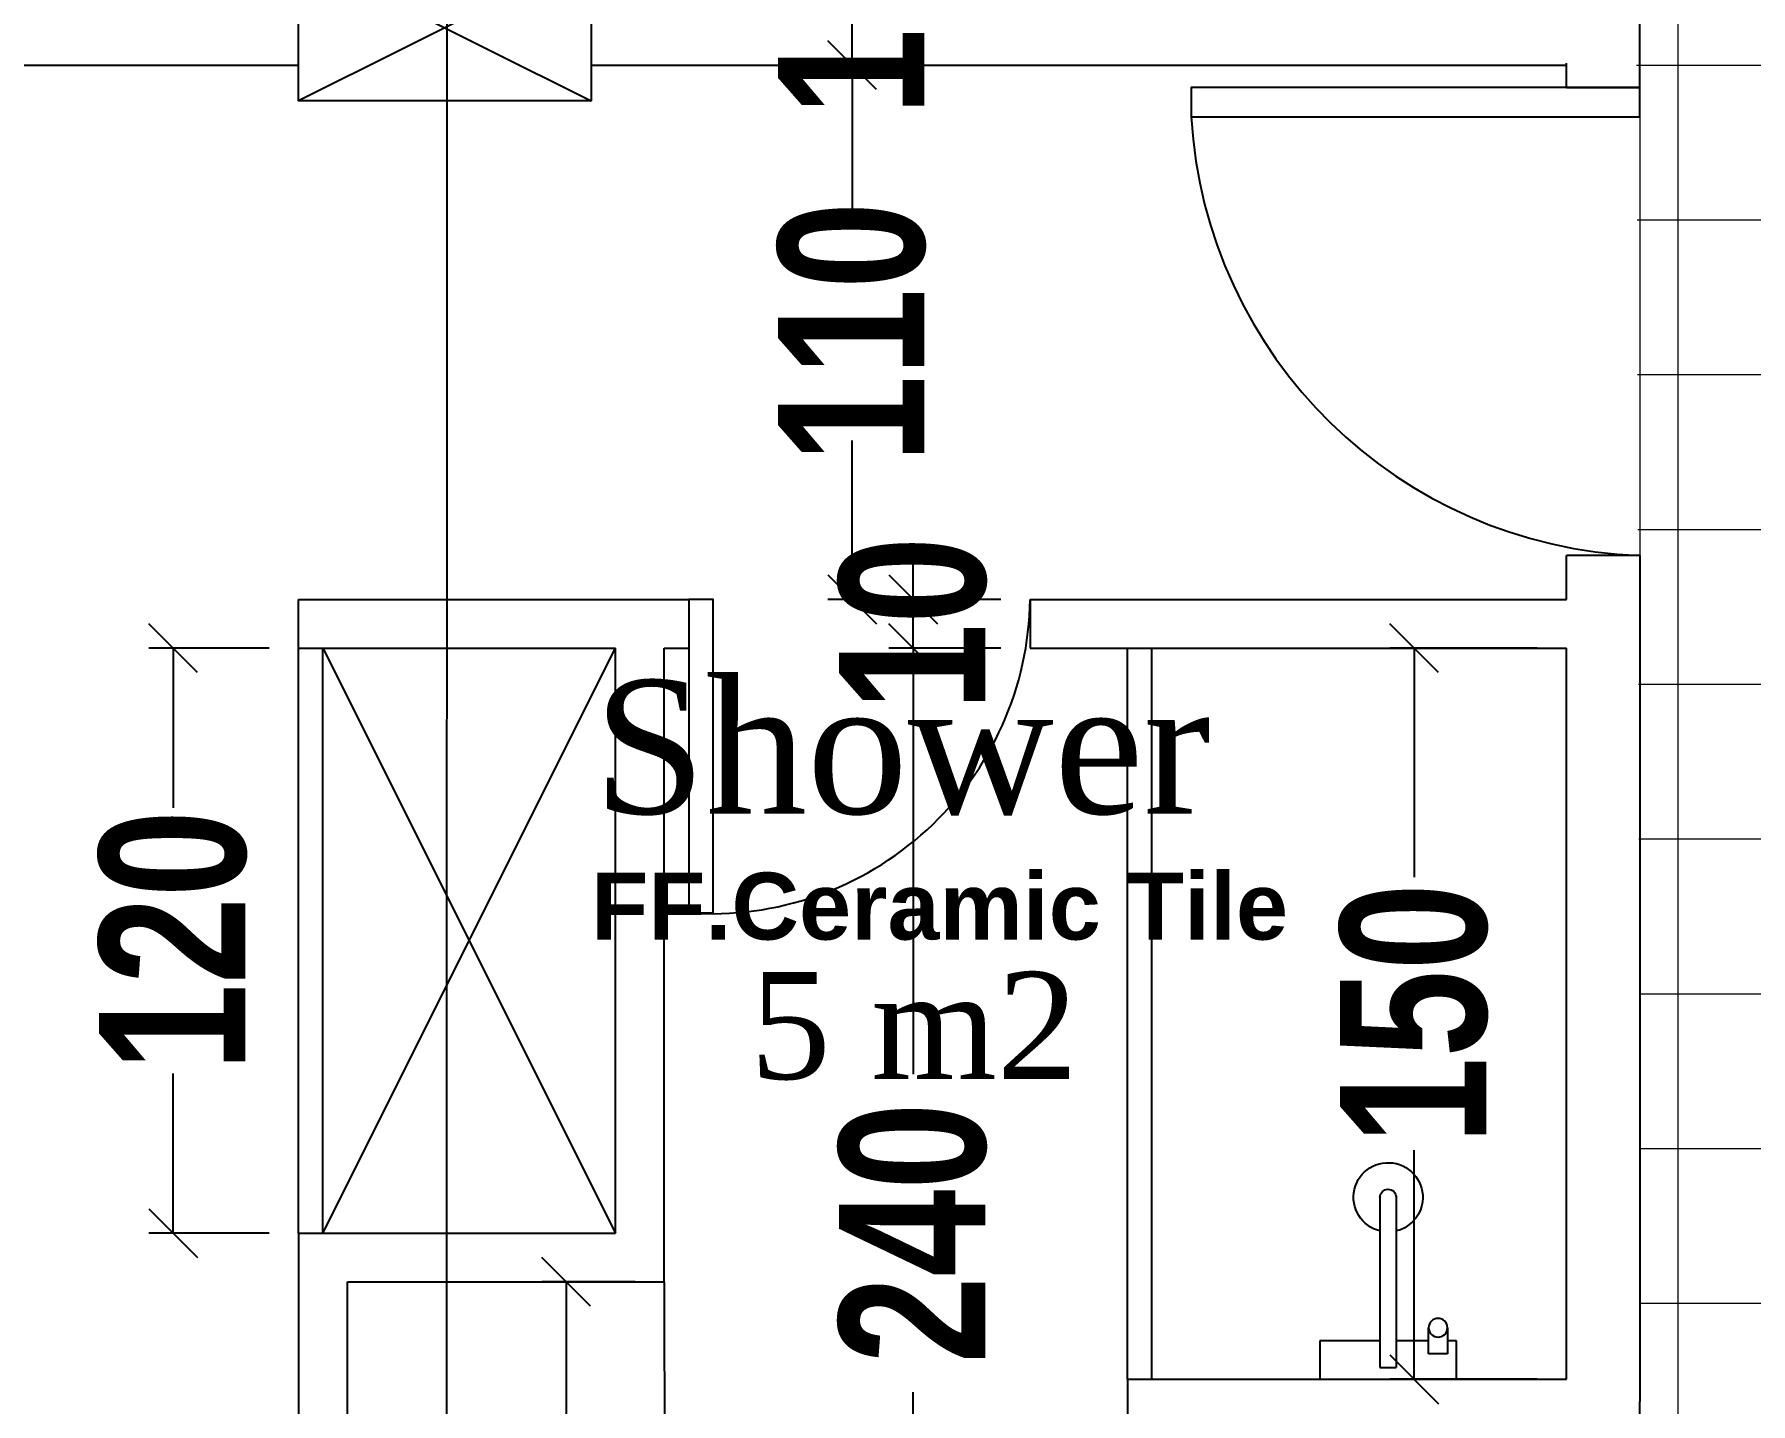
# Model space of a CAD drawing. Extents: x 285329 to 658348, y -83126 to -16980.
# Drawn here: x 359192.8 to 359544.7, y -40105.8 to -39824.9 of the extents above; entities that cross this region are included whole.
import ezdxf

# ---------------------------------------------------------------- set-up
doc = ezdxf.new("R2010")
doc.units = 0
doc.layers.get('0').update_dxf_attribs({"linetype": 'CONTINUOUS'})
doc.layers.get('DEFPOINTS').update_dxf_attribs({"color": 9, "linetype": 'CONTINUOUS'})
for name, color, linetype in [('AXIS', 1, 'CONTINUOUS'), ('COLUMN', 5, 'CONTINUOUS'), ('FURNITURE', 4, 'CONTINUOUS'), ('Layer3', 50, 'CONTINUOUS'), ('TEXT', 3, 'CONTINUOUS'), ('WALL', 7, 'CONTINUOUS')]:
    doc.layers.add(name, color=color, linetype=linetype)
doc.layers.add('FURN', color=126, linetype='CONTINUOUS', lineweight=9)
doc.layers.add('VIS', color=8, linetype='CONTINUOUS', lineweight=18)
doc.styles.add('CITYBLUEPRINT', font='cityb___.ttf', dxfattribs={"width": 0.8})
doc.styles.add('style2', font='romantic.ttf', dxfattribs={"height": 50})
doc.styles.add('STYLE4', font='arialbd.ttf', dxfattribs={"height": 0.2})
doc.dimstyles.new('50', dxfattribs={"dimtxt": 30, "dimasz": 10, "dimexe": 5, "dimexo": 6, "dimgap": 5, "dimtad": 0, "dimdec": 0, "dimdsep": 46, "dimtxsty": 'CITYBLUEPRINT', "dimblk1": 'OBLIQUE', "dimblk2": 'OBLIQUE', "dimsah": 1, "dimcen": 0.05, "dimdle": 0.03, "dimclre": 22, "dimclrt": 7, "dimadec": 0, "dimazin": 0, "dimtfac": 1, "dimtdec": 0, "dimtix": 1, "dimtmove": 0, "dimatfit": 3, "dimldrblk": 'OBLIQUE', "dimfxl": 1, "dimtolj": 1, "dimtzin": 0, "dimarcsym": 0})

# ---------------------------------------------------------------- blocks, each defined once
blk = doc.blocks.new('COLUMN')
at = {"layer": 'AXIS'}
for p, q in [((236924.7, -9644.26), (236984.7, -9674.26)), ((236984.7, -9644.26), (236924.7, -9674.26))]:
    blk.add_line(p, q, dxfattribs=at)
at = {"layer": 'COLUMN'}
blk.add_lwpolyline([(236924.7, -9644.26), (236984.7, -9644.26), (236984.7, -9674.26), (236924.7, -9674.26)], close=True, dxfattribs=at)
blk = doc.blocks.new('BED90')
at = {"color": 1}
for p, q in [((-76122.23, -175772.7), (-76122.23, -175760.9)), ((-76126, -175776.47), (-76137.8, -175776.47)), ((-76118.46, -175776.47), (-76106.66, -175776.47)), ((-76122.23, -175780.24), (-76122.23, -175792.04)), ((-76122.23, -175973.06), (-76122.23, -175961.26)), ((-76126, -175976.83), (-76137.8, -175976.83)), ((-76118.46, -175976.83), (-76106.66, -175976.83)), ((-76122.23, -175980.6), (-76122.23, -175992.4))]:
    blk.add_line(p, q, dxfattribs=at)
at = {"color": 1, "extrusion": (0, 0, -1)}
for centre in [(-76122.23, -175776.47), (-76122.23, -175976.83)]:
    blk.add_ellipse(centre, major_axis=(6.89, 6.89), ratio=1, start_param=3.141593, end_param=9.424778, dxfattribs=at)
at = {"layer": 'FURN'}
for p, q in [((-76144.65, -175750.54), (-76099.65, -175750.54)), ((-76144.65, -175800.54), (-76144.65, -175750.54)), ((-76099.65, -175750.54), (-76099.65, -175800.54)), ((-76299.65, -175800.54), (-76099.65, -175800.54)), ((-76299.65, -175950.54), (-76299.65, -175800.54)), ((-76293.71, -175947.82), (-76293.71, -175803.68)), ((-76289.71, -175947.82), (-76289.71, -175803.68)), ((-76285.71, -175947.82), (-76285.71, -175803.68)), ((-76099.65, -175800.54), (-76144.65, -175800.54)), ((-76099.65, -175800.54), (-76099.65, -175950.54)), ((-76173.81, -175809.03), (-76296.74, -175809.03)), ((-76136.43, -175809.84), (-76105.32, -175809.84)), ((-76136.43, -175890.57), (-76136.43, -175809.84)), ((-76105.32, -175809.84), (-76105.32, -175890.57)), ((-76173.81, -175813.03), (-76296.74, -175813.03)), ((-76173.81, -175817.03), (-76296.74, -175817.03)), ((-76136.43, -175890.17), (-76105.32, -175890.17)), ((-76136.43, -175940.9), (-76136.43, -175890.17)), ((-76105.32, -175890.57), (-76136.43, -175890.57)), ((-76105.32, -175890.17), (-76105.32, -175940.9)), ((-76173.81, -175934.05), (-76296.74, -175934.05)), ((-76173.81, -175938.05), (-76296.74, -175938.05)), ((-76105.32, -175940.9), (-76136.43, -175940.9)), ((-76173.81, -175942.05), (-76296.74, -175942.05)), ((-76099.65, -175950.54), (-76299.65, -175950.54)), ((-76144.65, -175950.56), (-76144.65, -176000.56)), ((-76099.65, -175950.56), (-76144.65, -175950.56)), ((-76099.65, -176000.56), (-76099.65, -175950.56)), ((-76144.65, -176000.56), (-76099.65, -176000.56))]:
    blk.add_line(p, q, dxfattribs=at)
at = {"layer": 'Layer3', "color": 1, "linetype": 'Continuous', "extrusion": (0, 0, -1)}
for centre, major_axis, ratio, start_param, end_param in [((-76202.86, -175770.59), (40.87, 40.87), 1, 1.329085, 1.807955), ((-76648.69, -175909.31), (-358.58, 358.58), 1, 2.139925, 2.31453), ((-76498.83, -176007.66), (-266.06, 266.06), 1, 1.833807, 2.033087), ((-76449.38, -175677.69), (-293.45, 235.51), 0.655482, 3.041952, 3.241233), ((-76643.35, -175824.04), (-497.53, 98.07), 0.665001, 3.05429, 3.228895), ((-76202.86, -175980.48), (-40.87, 40.87), 1, 1.333638, 1.812508)]:
    blk.add_ellipse(centre, major_axis=major_axis, ratio=ratio, start_param=start_param, end_param=end_param, dxfattribs=at)
blk = doc.blocks.new('_Oblique')
at = {"color": 0, "lineweight": -2}
blk.add_line((-0.5, -0.5), (0.5, 0.5), dxfattribs=at)
blk = doc.blocks.new('*D2645')
at = {"layer": 'DEFPOINTS', "color": 0, "linetype": 'Continuous', "lineweight": 5, "transparency": 16777216}
for p in [(359372.98, -39950.79), (359396.96, -39950.79), (359371.37, -40190.79)]:
    blk.add_point(p, dxfattribs=at)
at = {"layer": 'VIS', "color": 22, "linetype": 'Continuous', "lineweight": -2, "transparency": 16777216}
for p, q in [((359390.96, -39950.79), (359367.98, -39950.79)), ((359377.37, -40190.79), (359377.98, -40190.79))]:
    blk.add_line(p, q, dxfattribs=at)
at = {"layer": 'VIS', "color": 0, "linetype": 'Continuous', "lineweight": -2, "transparency": 16777216}
for p, q in [((359372.98, -39950.76), (359372.98, -40038.16)), ((359372.98, -40190.82), (359372.98, -40103.42))]:
    blk.add_line(p, q, dxfattribs=at)
at = {"layer": 'VIS', "color": 0, "linetype": 'Continuous', "lineweight": -2, "transparency": 16777216, "xscale": 10, "yscale": 10, "zscale": 10}
for p, rotation in [((359372.98, -39950.79), 90), ((359372.98, -40190.79), 270)]:
    blk.add_blockref('_Oblique', p, dxfattribs=dict(at, rotation=rotation))
at = {"layer": 'VIS', "color": 7, "linetype": 'Continuous', "lineweight": 5, "transparency": 16777216, "insert": (359372.98, -40070.79), "char_height": 30, "attachment_point": 5, "rotation": 90, "style": 'CITYBLUEPRINT'}
blk.add_mtext('\\A1;240', dxfattribs=at)
blk = doc.blocks.new('*D2646')
at = {"layer": 'DEFPOINTS', "color": 0, "linetype": 'Continuous', "lineweight": 5, "transparency": 16777216}
for p in [(359372.98, -39940.79), (359396.96, -39940.79), (359396.96, -39950.79)]:
    blk.add_point(p, dxfattribs=at)
at = {"layer": 'VIS', "color": 0, "linetype": 'Continuous', "lineweight": -2, "transparency": 16777216}
for p, q in [((359372.98, -39940.79), (359372.98, -39930.79)), ((359372.98, -39950.79), (359372.98, -39940.79)), ((359372.98, -39950.79), (359372.98, -39960.79))]:
    blk.add_line(p, q, dxfattribs=at)
at = {"layer": 'VIS', "color": 22, "linetype": 'Continuous', "lineweight": -2, "transparency": 16777216}
for p, q in [((359390.96, -39940.79), (359367.98, -39940.79)), ((359390.96, -39950.79), (359367.98, -39950.79))]:
    blk.add_line(p, q, dxfattribs=at)
at = {"layer": 'VIS', "color": 0, "linetype": 'Continuous', "lineweight": -2, "transparency": 16777216, "xscale": 10, "yscale": 10, "zscale": 10}
for p, rotation in [((359372.98, -39940.79), 270), ((359372.98, -39950.79), 90)]:
    blk.add_blockref('_Oblique', p, dxfattribs=dict(at, rotation=rotation))
at = {"layer": 'VIS', "color": 7, "linetype": 'Continuous', "lineweight": 5, "transparency": 16777216, "insert": (359372.98, -39945.79), "char_height": 30, "attachment_point": 5, "rotation": 90, "style": 'CITYBLUEPRINT'}
blk.add_mtext('\\A1;10', dxfattribs=at)
blk = doc.blocks.new('*D2647')
at = {"layer": 'DEFPOINTS', "color": 0, "linetype": 'Continuous', "lineweight": 5, "transparency": 16777216}
for p in [(359359.85, -39831.21), (359360.48, -39831.21), (359384.46, -39940.79)]:
    blk.add_point(p, dxfattribs=at)
at = {"layer": 'VIS', "color": 0, "linetype": 'Continuous', "lineweight": -2, "transparency": 16777216}
for p, q in [((359360.48, -39831.18), (359360.48, -39863.83)), ((359360.48, -39940.82), (359360.48, -39908.17))]:
    blk.add_line(p, q, dxfattribs=at)
at = {"layer": 'VIS', "color": 22, "linetype": 'Continuous', "lineweight": -2, "transparency": 16777216}
for p, q in [((359365.85, -39831.21), (359365.48, -39831.21)), ((359378.46, -39940.79), (359355.48, -39940.79))]:
    blk.add_line(p, q, dxfattribs=at)
at = {"layer": 'VIS', "color": 0, "linetype": 'Continuous', "lineweight": -2, "transparency": 16777216, "xscale": 10, "yscale": 10, "zscale": 10}
for p, rotation in [((359360.48, -39831.21), 90), ((359360.48, -39940.79), 270)]:
    blk.add_blockref('_Oblique', p, dxfattribs=dict(at, rotation=rotation))
at = {"layer": 'VIS', "color": 7, "linetype": 'Continuous', "lineweight": 5, "transparency": 16777216, "insert": (359360.48, -39886), "char_height": 30, "attachment_point": 5, "rotation": 90, "style": 'CITYBLUEPRINT'}
blk.add_mtext('\\A1;110', dxfattribs=at)
blk = doc.blocks.new('*D2648')
at = {"layer": 'DEFPOINTS', "color": 0, "linetype": 'Continuous', "lineweight": 5, "transparency": 16777216}
for p in [(359359.85, -39816.21), (359360.48, -39816.21), (359359.85, -39831.21)]:
    blk.add_point(p, dxfattribs=at)
at = {"layer": 'VIS', "color": 0, "linetype": 'Continuous', "lineweight": -2, "transparency": 16777216}
for p, q in [((359360.48, -39816.21), (359360.48, -39806.21)), ((359360.48, -39831.21), (359360.48, -39816.21)), ((359360.48, -39831.21), (359360.48, -39841.21))]:
    blk.add_line(p, q, dxfattribs=at)
at = {"layer": 'VIS', "color": 22, "linetype": 'Continuous', "lineweight": -2, "transparency": 16777216}
for p, q in [((359365.85, -39816.21), (359365.48, -39816.21)), ((359365.85, -39831.21), (359365.48, -39831.21))]:
    blk.add_line(p, q, dxfattribs=at)
at = {"layer": 'VIS', "color": 0, "linetype": 'Continuous', "lineweight": -2, "transparency": 16777216, "xscale": 10, "yscale": 10, "zscale": 10}
for p, rotation in [((359360.48, -39816.21), 270), ((359360.48, -39831.21), 90)]:
    blk.add_blockref('_Oblique', p, dxfattribs=dict(at, rotation=rotation))
at = {"layer": 'VIS', "color": 7, "linetype": 'Continuous', "lineweight": 5, "transparency": 16777216, "insert": (359360.48, -39823.71), "char_height": 30, "attachment_point": 5, "rotation": 90, "style": 'CITYBLUEPRINT'}
blk.add_mtext('\\A1;15', dxfattribs=at)
blk = doc.blocks.new('*D2758')
at = {"layer": 'DEFPOINTS', "color": 0, "linetype": 'Continuous', "lineweight": 5, "transparency": 16777216}
for p in [(359321.96, -40080.79), (359301.83, -40190.79), (359322.13, -40190.79)]:
    blk.add_point(p, dxfattribs=at)
at = {"layer": 'VIS', "color": 22, "linetype": 'Continuous', "lineweight": -2, "transparency": 16777216}
for p, q in [((359315.96, -40080.79), (359296.83, -40080.79)), ((359316.13, -40190.79), (359296.83, -40190.79))]:
    blk.add_line(p, q, dxfattribs=at)
at = {"layer": 'VIS', "color": 0, "linetype": 'Continuous', "lineweight": -2, "transparency": 16777216}
for p, q in [((359301.83, -40080.76), (359301.83, -40113.62)), ((359301.83, -40190.82), (359301.83, -40157.96))]:
    blk.add_line(p, q, dxfattribs=at)
at = {"layer": 'VIS', "color": 0, "linetype": 'Continuous', "lineweight": -2, "transparency": 16777216, "xscale": 10, "yscale": 10, "zscale": 10}
for p, rotation in [((359301.83, -40080.79), 90), ((359301.83, -40190.79), 270)]:
    blk.add_blockref('_Oblique', p, dxfattribs=dict(at, rotation=rotation))
at = {"layer": 'VIS', "color": 7, "linetype": 'Continuous', "lineweight": 5, "transparency": 16777216, "insert": (359301.83, -40135.79), "char_height": 30, "attachment_point": 5, "rotation": 90, "style": 'CITYBLUEPRINT'}
blk.add_mtext('\\A1;110', dxfattribs=at)
blk = doc.blocks.new('*D2759')
at = {"layer": 'DEFPOINTS', "color": 0, "linetype": 'Continuous', "lineweight": 5, "transparency": 16777216}
for p in [(359246.96, -39950.79), (359221.26, -40070.79), (359246.96, -40070.79)]:
    blk.add_point(p, dxfattribs=at)
at = {"layer": 'VIS', "color": 22, "linetype": 'Continuous', "lineweight": -2, "transparency": 16777216}
for p, q in [((359240.96, -39950.79), (359216.26, -39950.79)), ((359240.96, -40070.79), (359216.26, -40070.79))]:
    blk.add_line(p, q, dxfattribs=at)
at = {"layer": 'VIS', "color": 0, "linetype": 'Continuous', "lineweight": -2, "transparency": 16777216}
for p, q in [((359221.26, -39950.76), (359221.26, -39983.56)), ((359221.26, -40070.82), (359221.26, -40038.03))]:
    blk.add_line(p, q, dxfattribs=at)
at = {"layer": 'VIS', "color": 0, "linetype": 'Continuous', "lineweight": -2, "transparency": 16777216, "xscale": 10, "yscale": 10, "zscale": 10}
for p, rotation in [((359221.26, -39950.79), 90), ((359221.26, -40070.79), 270)]:
    blk.add_blockref('_Oblique', p, dxfattribs=dict(at, rotation=rotation))
at = {"layer": 'VIS', "color": 7, "linetype": 'Continuous', "lineweight": 5, "transparency": 16777216, "insert": (359221.26, -40010.79), "char_height": 30, "attachment_point": 5, "rotation": 90, "style": 'CITYBLUEPRINT'}
blk.add_mtext('\\A1;120', dxfattribs=at)
blk = doc.blocks.new('*D2763')
at = {"layer": 'DEFPOINTS', "color": 0, "linetype": 'Continuous', "lineweight": 5, "transparency": 16777216}
for p in [(359475.73, -39950.79), (359506.96, -39950.79), (359506.96, -40100.79)]:
    blk.add_point(p, dxfattribs=at)
at = {"layer": 'VIS', "color": 22, "linetype": 'Continuous', "lineweight": -2, "transparency": 16777216}
for p, q in [((359500.96, -39950.79), (359470.73, -39950.79)), ((359500.96, -40100.79), (359470.73, -40100.79))]:
    blk.add_line(p, q, dxfattribs=at)
at = {"layer": 'VIS', "color": 0, "linetype": 'Continuous', "lineweight": -2, "transparency": 16777216}
for p, q in [((359475.73, -39950.76), (359475.73, -39997.81)), ((359475.73, -40100.82), (359475.73, -40053.78))]:
    blk.add_line(p, q, dxfattribs=at)
at = {"layer": 'VIS', "color": 0, "linetype": 'Continuous', "lineweight": -2, "transparency": 16777216, "xscale": 10, "yscale": 10, "zscale": 10}
for p, rotation in [((359475.73, -39950.79), 90), ((359475.73, -40100.79), 270)]:
    blk.add_blockref('_Oblique', p, dxfattribs=dict(at, rotation=rotation))
at = {"layer": 'VIS', "color": 7, "linetype": 'Continuous', "lineweight": 5, "transparency": 16777216, "insert": (359475.73, -40025.79), "char_height": 30, "attachment_point": 5, "rotation": 90, "style": 'CITYBLUEPRINT'}
blk.add_mtext('\\A1;150', dxfattribs=at)
blk = doc.blocks.new('y7y8uyg')
at = {"layer": 'FURNITURE', "color": 1, "lineweight": 25}
for p, q in [((358503.97, -40160.65), (358503.97, -40195.86)), ((358507.27, -40160.65), (358507.27, -40195.86)), ((358513.95, -40193.05), (358513.95, -40187.72)), ((358517.81, -40187.72), (358517.81, -40193.05)), ((358491.62, -40190.4), (358491.62, -40198.29)), ((358503.97, -40190.4), (358491.62, -40190.4)), ((358513.95, -40190.4), (358507.27, -40190.4)), ((358519.69, -40190.4), (358517.81, -40190.4)), ((358519.69, -40198.29), (358519.69, -40190.4)), ((358517.81, -40193.05), (358513.95, -40193.05)), ((358503.97, -40195.86), (358507.27, -40195.86))]:
    blk.add_line(p, q, dxfattribs=at)
for points, knots in [([(358503.97, -40167.86), (358500.23, -40166.95), (358497.86, -40163.15), (358498.73, -40159.31), (358499.6, -40155.51), (358503.47, -40153.14), (358507.27, -40154.04), (358511.08, -40154.95), (358513.45, -40158.75), (358512.57, -40162.59), (358512.08, -40165.05), (358509.71, -40167.39), (358507.27, -40167.86)], [0, 0, 0, 0, 1, 1, 1, 2, 2, 2, 3, 3, 3, 4, 4, 4, 4]), ([(358503.97, -40160.96), (358503.97, -40160.06), (358504.72, -40159.31), (358505.59, -40159.31), (358506.53, -40159.31), (358507.27, -40160.03), (358507.27, -40160.96), (358507.27, -40160.96), (358507.27, -40160.96), (358507.27, -40160.96)], [0, 0, 0, 0, 1, 1, 1, 2, 2, 2, 3, 3, 3, 3]), ([(358515.88, -40185.79), (358516.94, -40185.79), (358517.81, -40186.66), (358517.81, -40187.72), (358517.81, -40188.78), (358516.94, -40189.65), (358515.88, -40189.65), (358514.82, -40189.65), (358513.95, -40188.78), (358513.95, -40187.72), (358513.95, -40186.66), (358514.82, -40185.79), (358515.88, -40185.79), (358515.88, -40185.79), (358515.88, -40185.79), (358515.88, -40185.79), (358515.88, -40185.79), (358515.88, -40185.79), (358515.88, -40185.79)], [0, 0, 0, 0, 1, 1, 1, 2, 2, 2, 3, 3, 3, 4, 4, 4, 5, 5, 5, 6, 6, 6, 6])]:
    blk.add_open_spline(points, degree=3, knots=knots, dxfattribs=at)

msp = doc.modelspace()

# ---------------------------------------------------------------- hatches: boundary and pattern name
at = {"layer": 'VIS', "linetype": 'Continuous', "lineweight": 5}
h = msp.add_hatch(dxfattribs=at)
h.set_pattern_fill('ANSI37', color=256, scale=10, angle=45)
h.set_pattern_definition([(90, (45554.062, -10494.21), (-31.75, 5e-15), []), (180, (45554.062, -10494.21), (-5e-15, -31.75), [])])
edge = h.paths.add_edge_path()
edge.add_line((359291.94, -39546.08), (359495.56, -39544.78))
edge.add_line((359495.56, -39544.78), (359495.56, -39560.51))
edge.add_line((359495.56, -39560.51), (359912.58, -39560.78))
edge.add_line((359912.58, -39560.78), (359912.58, -39680.81))
edge.add_line((359912.58, -39680.81), (359672.23, -39680.81))
edge.add_line((359672.23, -39680.81), (359672.23, -42439.64))
edge.add_line((359672.23, -42439.64), (359521.96, -42438.42))
edge.add_line((359521.96, -42438.42), (359521.96, -40969.99))
edge.add_line((359521.96, -40969.99), (358854.38, -40971.21))
edge.add_line((358854.38, -40971.21), (358851.46, -40793.13))
edge.add_line((358851.46, -40793.13), (359524.09, -40793.13))
edge.add_line((359524.09, -40793.13), (359520.89, -39680.81))
edge.add_line((359520.89, -39680.81), (359293, -39680.81))
edge.add_line((359293, -39680.81), (359291.22, -39546.09))

# ---------------------------------------------------------------- linework, layer by layer
at = {"layer": 'AXIS'}
for p, q in [((359277.46, -39110.73), (359276.94, -42695.1)), ((359246.96, -40070.79), (359246.96, -39950.79)), ((359251.96, -40070.79), (359251.96, -39950.79)), ((359251.96, -39950.79), (359311.96, -40070.79)), ((359251.96, -40070.79), (359311.96, -39950.79)), ((359416.96, -40100.79), (359416.96, -39950.79)), ((359421.96, -40100.79), (359421.96, -39950.79))]:
    msp.add_line(p, q, dxfattribs=at)
at = {"layer": 'FURNITURE'}
msp.add_line((359521.96, -39931.79), (359506.96, -39931.79), dxfattribs=at)
msp.add_line((359521.96, -39931.79), (359506.96, -39931.79), dxfattribs=at)
msp.add_line((359521.96, -39931.79), (359506.96, -39931.79), dxfattribs=at)
msp.add_line((359521.96, -39931.79), (359506.96, -39931.79), dxfattribs=at)
at = {"layer": 'FURNITURE', "flags": 128}
msp.add_lwpolyline([(359521.96, -39835.79), (359429.99, -39835.79), (359429.99, -39841.79), (359521.96, -39841.79), (359521.96, -39835.79)], dxfattribs=at)
at = {"layer": 'FURNITURE', "linetype": 'Continuous', "flags": 128}
msp.add_lwpolyline([(359326.96, -39940.79), (359326.96, -40005.1), (359331.96, -40005.1), (359331.96, -39940.79), (359326.96, -39940.79)], dxfattribs=at)
at = {"layer": 'FURNITURE', "linetype": 'Continuous'}
msp.add_lwpolyline([(359256.96, -40080.79), (359321.96, -40080.79), (359322.13, -40190.79), (359257.13, -40190.79)], close=True, dxfattribs=at)
at = {"layer": 'FURNITURE'}
msp.add_arc((359525.44, -39836.25), 95.6, 183.3229, 267.9135, dxfattribs=at)
at = {"layer": 'FURNITURE', "linetype": 'Continuous'}
msp.add_arc((359331.63, -39939.93), 65.34, 265.9024, 359.2417, dxfattribs=at)
at = {"layer": 'VIS', "linetype": 'Continuous', "lineweight": 5}
msp.add_line((359521.96, -39835.79), (359521.96, -39931.79), dxfattribs=at)
at = {"layer": 'WALL', "ltscale": 3}
for p, q in [((359521.96, -39835.79), (359521.96, -39816.21)), ((358866.46, -39831.21), (359246.94, -39831.21)), ((359306.94, -39831.21), (359506.96, -39831.21)), ((359506.96, -39835.79), (359506.96, -39830.79)), ((359506.96, -39835.79), (359506.96, -39831.21)), ((359506.96, -39835.79), (359521.96, -39835.79)), ((359506.96, -39940.79), (359506.96, -39931.79)), ((359506.96, -39940.79), (359506.96, -39931.79)), ((359506.96, -39940.79), (359506.96, -39931.79)), ((359506.96, -39940.79), (359506.96, -39931.79)), ((359521.96, -39931.79), (359521.96, -40105.34)), ((359521.96, -39931.79), (359521.96, -40105.34)), ((359521.96, -39931.79), (359521.96, -39956.83)), ((359521.96, -39931.79), (359521.96, -40105.34)), ((359246.96, -39940.79), (359326.96, -39940.79)), ((359246.96, -39950.79), (359246.96, -39940.79)), ((359326.96, -39940.79), (359326.96, -39950.79)), ((359396.96, -39940.79), (359506.96, -39940.79)), ((359246.96, -39950.79), (359311.96, -39950.79)), ((359311.96, -40070.79), (359311.96, -39950.79)), ((359321.96, -39950.79), (359326.96, -39950.79)), ((359321.96, -40080.79), (359321.96, -39950.79)), ((359396.96, -39950.79), (359506.96, -39950.79)), ((359506.96, -40054.07), (359506.96, -39950.79)), ((359506.96, -40100.79), (359506.96, -39950.79)), ((359506.96, -40041), (359506.96, -39950.79)), ((359506.96, -40031), (359506.96, -39950.79)), ((359246.96, -40070.79), (359311.96, -40070.79)), ((359246.96, -40070.79), (359246.96, -40190.79)), ((359256.96, -40080.79), (359321.96, -40080.79)), ((359256.96, -40190.79), (359256.96, -40080.79)), ((359416.96, -40100.79), (359506.96, -40100.79)), ((359416.96, -40100.79), (359416.96, -40110.79)), ((359521.96, -40384.58), (359521.96, -40105.34))]:
    msp.add_line(p, q, dxfattribs=at)
at = {"layer": 'WALL', "linetype": 'Continuous'}
for p, q in [((359521.96, -39931.79), (359506.96, -39931.79)), ((359521.96, -39931.79), (359506.96, -39931.79)), ((359521.96, -39931.79), (359506.96, -39931.79)), ((359521.96, -39931.79), (359506.96, -39931.79)), ((359396.96, -39940.79), (359396.96, -39950.79))]:
    msp.add_line(p, q, dxfattribs=at)

# ---------------------------------------------------------------- block references
at = {"color": 1, "xscale": -1, "rotation": 90.0000000000467}
msp.add_blockref('BED90', (183228.41, -116286.6), dxfattribs=at)
at = {"layer": 'VIS', "linetype": 'Continuous', "lineweight": 5}
msp.add_blockref('y7y8uyg', (964.74, 97.5), dxfattribs=at)
at = {"layer": 'WALL', "linetype": 'Continuous'}
msp.add_blockref('COLUMN', (122322.24, -30164.29), dxfattribs=at)

# ---------------------------------------------------------------- texts
at = {"layer": 'TEXT'}
for s, insert, char_height, width, attachment_point, style in [('Shower', (359434.04, -39985.17), 27.44, 68.4943, 9, 'style2'), ('FF.Ceramic Tile', (359306.95, -39996.85), 13.7388, 148.7202, 1, 'STYLE4'), ('5 m2', (359406.76, -40017.22), 21.952, 364.5745, 3, 'style2')]:
    msp.add_mtext(s, dxfattribs=dict(at, insert=insert, char_height=char_height, width=width, attachment_point=attachment_point, style=style))

# ---------------------------------------------------------------- dimensions: what is measured, and where the dimension line sits
at = {"layer": 'VIS', "linetype": 'Continuous', "lineweight": 5}
for base, p1, p2, picture, middle in [((359360.48, -39816.21), (359359.85, -39831.21), (359359.85, -39816.21), '*D2648', (359360.48, -39823.71)), ((359360.48, -39831.21), (359384.46, -39940.79), (359359.85, -39831.21), '*D2647', (359360.48, -39886)), ((359372.98, -39940.79), (359396.96, -39950.79), (359396.96, -39940.79), '*D2646', (359372.98, -39945.79)), ((359372.98, -39950.79), (359371.37, -40190.79), (359396.96, -39950.79), '*D2645', (359372.98, -40070.79))]:
    dim = msp.add_linear_dim(base=base, p1=p1, p2=p2, angle=90, dimstyle='50', override={"dimtmove": 1}, dxfattribs=at)
    dim.commit()
    dim.dimension.update_dxf_attribs({"geometry": picture, "text_midpoint": middle})
for base, p1, p2, picture, middle in [((359221.26, -40070.79), (359246.96, -39950.79), (359246.96, -40070.79), '*D2759', (359221.26, -40010.79)), ((359475.73, -39950.79), (359506.96, -40100.79), (359506.96, -39950.79), '*D2763', (359475.73, -40025.79)), ((359301.83, -40190.79), (359321.96, -40080.79), (359322.13, -40190.79), '*D2758', (359301.83, -40135.79))]:
    dim = msp.add_linear_dim(base=base, p1=p1, p2=p2, angle=90, dimstyle='50', dxfattribs=at)
    dim.commit()
    dim.dimension.update_dxf_attribs({"geometry": picture, "text_midpoint": middle})

doc.saveas('drawing.dxf')
